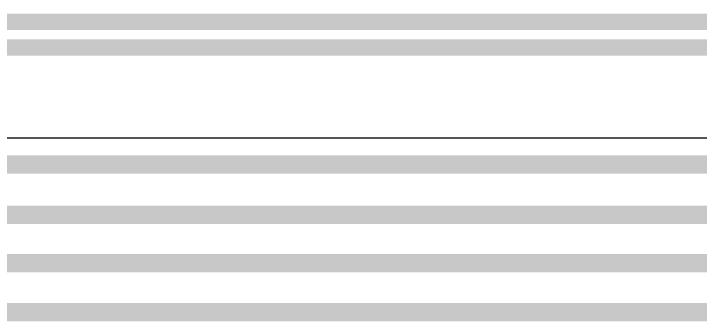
# Model space of a CAD drawing. Header units: inches. Extents: x 0 to 5401, y 0 to 5414.
# Drawn here: x 114.99 to 124.57, y 46.64 to 50.93 of the extents above; entities that cross this region are included whole.
import ezdxf

# ---------------------------------------------------------------- set-up
doc = ezdxf.new("R2010")
doc.units = ezdxf.units.IN
doc.layers.add('Top Layer', color=1, linetype='Continuous')

msp = doc.modelspace()

# ---------------------------------------------------------------- linework, layer by layer
at = {"layer": 'Top Layer'}
msp.add_line((105.54395198, 49.19321124), (135.3058127, 49.19321124), dxfattribs=at)
for points in [[(95.13151407999999, 50.81204468, 0.2286, 0.2286, 0), (129.7311096, 50.81204468, 0.2286, 0.2286, 0)], [(94.98422202, 50.45644468, 0.2286, 0.2286, 0), (129.87840166, 50.45644468, 0.2286, 0.2286, 0)], [(93.14836082, 48.82278779999999, 0.254, 0.254, 0), (131.09998926, 48.82278779999999, 0.254, 0.254, 0)], [(92.85752573999999, 48.12065052, 0.254, 0.254, 0), (131.36305198, 48.12065052, 0.254, 0.254, 0)], [(92.57769393999999, 47.44507148, 0.254, 0.254, 0), (131.75427294, 47.44507148, 0.254, 0.254, 0)], [(92.29487002, 46.76227883999999, 0.254, 0.254, 0), (132.15379462, 46.76227883999999, 0.254, 0.254, 0)]]:
    msp.add_lwpolyline(points, format="xyseb", dxfattribs=at)

doc.saveas('drawing.dxf')
